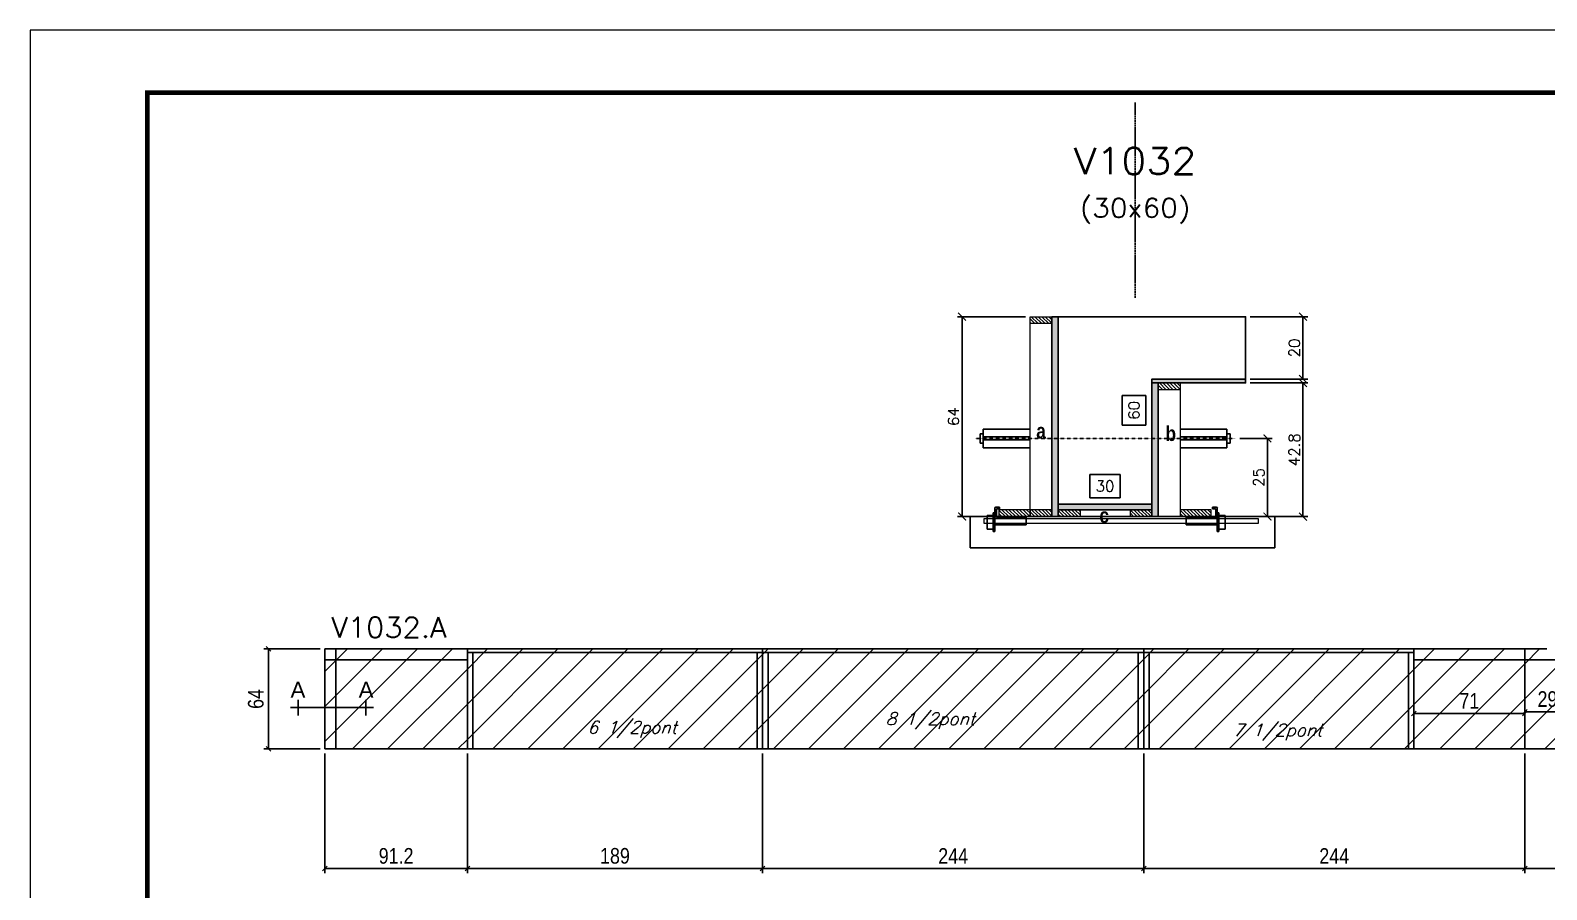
# Model space of a CAD drawing. Extents: x -20960 to -5926, y -2106 to 21915.
# Drawn here: x -7452 to -6481, y 12177 to 12727 of the extents above; entities that cross this region are included whole.
import ezdxf
from ezdxf.enums import TextEntityAlignment as Align

# ---------------------------------------------------------------- set-up
doc = ezdxf.new("R2010")
doc.units = 0
doc.linetypes.add('DASHED', pattern=[0.75, 0.5, -0.25])
doc.linetypes.add('HIDDEN', pattern=[0.375, 0.25, -0.125])
for name, color, linetype in [('barrote', 251, 'Continuous'), ('COTA', 241, 'Continuous'), ('Cota Seção (2x)', 4, 'Continuous'), ('detalhes', 4, 'Continuous'), ('Painéis', 200, 'Continuous'), ('presilha', 1, 'Continuous'), ('SARR_2.2x7', 40, 'Continuous'), ('SARR_3.5x7', 81, 'Continuous'), ('TENSOR', 3, 'Continuous'), ('texto', 7, 'Continuous'), ('Texto de Titulo', 7, 'Continuous'), ('Texto Qtd Sarr', 242, 'Continuous')]:
    doc.layers.add(name, color=color, linetype=linetype)
for name, color, linetype, lineweight in [('CONCRETO', 251, 'Continuous', 25), ('Folhas', 255, 'Continuous', 9), ('Hachura', 251, 'Continuous', 9), ('Madeira', 126, 'Continuous', 18), ('SARRAFO DE PRESSAO', 251, 'DASHED', 9), ('SCO-___-LAJ', 2, 'Continuous', 0), ('Texto Seção', 7, 'Continuous', 15)]:
    doc.layers.add(name, color=color, linetype=linetype, lineweight=lineweight)
doc.styles.add('ARIAL', font='arial.ttf')
doc.styles.add('COTA TECNICA', font='techl___.ttf', dxfattribs={"height": 10})
doc.styles.add('REGUA-120', font='ROMANS.shx', dxfattribs={"height": 15})
doc.styles.add('Romans', font='romans.shx')
doc.styles.add('TECNICA', font='techb___.ttf', dxfattribs={"height": 10})
doc.dimstyles.new('Cota Seção (2x)', dxfattribs={"dimtxt": 7, "dimasz": 5, "dimexe": 3, "dimexo": 3, "dimgap": 2, "dimtad": 3, "dimdec": 1, "dimlfac": 0.5, "dimzin": 12, "dimdsep": 46, "dimtxsty": 'Romans', "dimblk": 'ARCHTICK', "dimcen": 0, "dimclrd": 4, "dimclre": 4, "dimclrt": 1, "dimadec": 1, "dimazin": 3, "dimtfac": 1, "dimtdec": 1, "dimtmove": 0, "dimatfit": 3, "dimldrblk": 'OBLIQUE', "dimfxl": 1, "dimtolj": 1, "dimtzin": 12, "dimarcsym": 0})
doc.dimstyles.new('Cota Seção interna', dxfattribs={"dimtxt": 7, "dimasz": 6, "dimexe": 0.18, "dimexo": 2, "dimgap": -4, "dimtad": 3, "dimdec": 1, "dimlfac": 0.5, "dimzin": 12, "dimdsep": 46, "dimtxsty": 'Romans', "dimblk": 'ARCHTICK', "dimcen": 0.09, "dimse1": 1, "dimse2": 1, "dimsd1": 1, "dimsd2": 1, "dimclrd": 180, "dimclre": 5, "dimclrt": 1, "dimadec": 0, "dimazin": 3, "dimtfac": 1, "dimtdec": 1, "dimtofl": 0, "dimtmove": 0, "dimatfit": 3, "dimldrblk": 'ARCHTICK', "dimfxl": 1, "dimtolj": 1, "dimtzin": 0, "dimarcsym": 0})
doc.dimstyles.new('PAINEL', dxfattribs={"dimtxt": 10, "dimasz": 3, "dimexe": 3, "dimexo": 3, "dimgap": 3, "dimtad": 1, "dimdec": 1, "dimzin": 12, "dimdsep": 46, "dimtxsty": 'COTA TECNICA', "dimblk1": 'OBLIQUE', "dimblk2": 'OBLIQUE', "dimsah": 1, "dimcen": 0.9, "dimclrd": 4, "dimclre": 4, "dimclrt": 240, "dimadec": 1, "dimazin": 3, "dimtfac": 1, "dimtdec": 1, "dimtmove": 0, "dimatfit": 3, "dimfxl": 1, "dimtolj": 1, "dimtzin": 12, "dimarcsym": 0})
pattern_1 = [(45, (3170, 2297.15), (-11.22532, 11.22532), [])]
pattern_2 = [(315, (16093.8861, 4235.7893), (1.12253202, 1.12253202), [])]

# ---------------------------------------------------------------- blocks, each defined once
blk = doc.blocks.new('9999999999')
at = {"layer": 'Folhas'}
blk.add_lwpolyline([(98138.98, 34190.21), (99623.98, 34190.21), (99623.98, 35240.21), (98138.98, 35240.21)], close=True, dxfattribs=at)
at = {"layer": 'Folhas', "color": 30, "const_width": 3}
blk.add_lwpolyline([(98213.98, 34230.21), (99583.98, 34230.21), (99583.98, 35200.21), (98213.98, 35200.21)], close=True, dxfattribs=at)
blk = doc.blocks.new('_Oblique')
at = {"color": 0, "linetype": 'ByBlock', "lineweight": -2}
blk.add_line((-0.5, -0.5), (0.5, 0.5), dxfattribs=at)
blk = doc.blocks.new('*D7553')
at = {"layer": 'COTA', "color": 4, "linetype": 'ByBlock', "lineweight": -2, "transparency": 16777216}
for p, q in [((-6495.21, 12263.65), (-6495.21, 12187.02)), ((-6251.21, 12263.65), (-6251.21, 12187.02)), ((-6495.21, 12190.02), (-6251.21, 12190.02))]:
    blk.add_line(p, q, dxfattribs=at)
at = {"layer": 'Defpoints', "color": 0, "linetype": 'ByBlock', "transparency": 16777216}
for p in [(-6495.21, 12266.65), (-6251.21, 12266.65), (-6251.21, 12190.02)]:
    blk.add_point(p, dxfattribs=at)
at = {"layer": 'COTA', "color": 4, "linetype": 'ByBlock', "lineweight": -2, "transparency": 16777216, "xscale": 3, "yscale": 3, "zscale": 3, "rotation": 180}
blk.add_blockref('_Oblique', (-6495.21, 12190.02), dxfattribs=at)
at = {"layer": 'COTA', "color": 4, "linetype": 'ByBlock', "lineweight": -2, "transparency": 16777216, "xscale": 3, "yscale": 3, "zscale": 3}
blk.add_blockref('_Oblique', (-6251.21, 12190.02), dxfattribs=at)
at = {"layer": 'COTA', "color": 240, "linetype": 'ByBlock', "transparency": 16777216, "insert": (-6373.21, 12198.09), "char_height": 10, "attachment_point": 5, "style": 'COTA TECNICA'}
blk.add_mtext('\\A1;244', dxfattribs=at)
blk = doc.blocks.new('*D7616')
at = {"layer": 'COTA', "color": 4, "linetype": 'ByBlock', "lineweight": -2, "transparency": 16777216}
for p, q in [((-6739.21, 12263.65), (-6739.21, 12187.02)), ((-6495.21, 12263.65), (-6495.21, 12187.02)), ((-6739.21, 12190.02), (-6495.21, 12190.02))]:
    blk.add_line(p, q, dxfattribs=at)
at = {"layer": 'Defpoints', "color": 0, "linetype": 'ByBlock', "transparency": 16777216}
for p in [(-6739.21, 12266.65), (-6495.21, 12266.65), (-6495.21, 12190.02)]:
    blk.add_point(p, dxfattribs=at)
at = {"layer": 'COTA', "color": 4, "linetype": 'ByBlock', "lineweight": -2, "transparency": 16777216, "xscale": 3, "yscale": 3, "zscale": 3, "rotation": 180}
blk.add_blockref('_Oblique', (-6739.21, 12190.02), dxfattribs=at)
at = {"layer": 'COTA', "color": 4, "linetype": 'ByBlock', "lineweight": -2, "transparency": 16777216, "xscale": 3, "yscale": 3, "zscale": 3}
blk.add_blockref('_Oblique', (-6495.21, 12190.02), dxfattribs=at)
at = {"layer": 'COTA', "color": 240, "linetype": 'ByBlock', "transparency": 16777216, "insert": (-6617.21, 12198.09), "char_height": 10, "attachment_point": 5, "style": 'COTA TECNICA'}
blk.add_mtext('\\A1;244', dxfattribs=at)
blk = doc.blocks.new('*D7617')
at = {"layer": 'COTA', "color": 4, "linetype": 'ByBlock', "lineweight": -2, "transparency": 16777216}
for p, q in [((-6566.21, 12294.55), (-6566.21, 12286.33)), ((-6495.21, 12295.65), (-6495.21, 12286.33)), ((-6566.21, 12289.33), (-6495.21, 12289.33))]:
    blk.add_line(p, q, dxfattribs=at)
at = {"layer": 'Defpoints', "color": 0, "linetype": 'ByBlock', "transparency": 16777216}
for p in [(-6566.21, 12297.55), (-6495.21, 12298.65), (-6495.21, 12289.33)]:
    blk.add_point(p, dxfattribs=at)
at = {"layer": 'COTA', "color": 4, "linetype": 'ByBlock', "lineweight": -2, "transparency": 16777216, "xscale": 3, "yscale": 3, "zscale": 3, "rotation": 180}
blk.add_blockref('_Oblique', (-6566.21, 12289.33), dxfattribs=at)
at = {"layer": 'COTA', "color": 4, "linetype": 'ByBlock', "lineweight": -2, "transparency": 16777216, "xscale": 3, "yscale": 3, "zscale": 3}
blk.add_blockref('_Oblique', (-6495.21, 12289.33), dxfattribs=at)
at = {"layer": 'COTA', "color": 240, "linetype": 'ByBlock', "transparency": 16777216, "insert": (-6530.71, 12297.4), "char_height": 10, "attachment_point": 5, "style": 'COTA TECNICA'}
blk.add_mtext('\\A1;71', dxfattribs=at)
blk = doc.blocks.new('*D7618')
at = {"layer": 'COTA', "color": 4, "linetype": 'ByBlock', "lineweight": -2, "transparency": 16777216}
for p, q in [((-6495.21, 12295.65), (-6495.21, 12287.43)), ((-6495.21, 12290.43), (-6466.21, 12290.43)), ((-6466.21, 12295.65), (-6466.21, 12287.43))]:
    blk.add_line(p, q, dxfattribs=at)
at = {"layer": 'Defpoints', "color": 0, "linetype": 'ByBlock', "transparency": 16777216}
for p in [(-6495.21, 12298.65), (-6466.21, 12298.65), (-6466.21, 12290.43)]:
    blk.add_point(p, dxfattribs=at)
at = {"layer": 'COTA', "color": 4, "linetype": 'ByBlock', "lineweight": -2, "transparency": 16777216, "xscale": 3, "yscale": 3, "zscale": 3, "rotation": 180}
blk.add_blockref('_Oblique', (-6495.21, 12290.43), dxfattribs=at)
at = {"layer": 'COTA', "color": 4, "linetype": 'ByBlock', "lineweight": -2, "transparency": 16777216, "xscale": 3, "yscale": 3, "zscale": 3}
blk.add_blockref('_Oblique', (-6466.21, 12290.43), dxfattribs=at)
at = {"layer": 'COTA', "color": 240, "linetype": 'ByBlock', "transparency": 16777216, "insert": (-6480.71, 12298.51), "char_height": 10, "attachment_point": 5, "style": 'COTA TECNICA'}
blk.add_mtext('\\A1;29', dxfattribs=at)
blk = doc.blocks.new('_ArchTick')
at = {"color": 0, "linetype": 'ByBlock', "const_width": 0.15}
blk.add_lwpolyline([(-0.5, -0.5), (0.5, 0.5)], dxfattribs=at)
blk = doc.blocks.new('*D7554')
at = {"layer": 'COTA', "color": 4, "lineweight": -2, "transparency": 16777216}
for p, q in [((-6670.94, 12501.03), (-6634.22, 12501.03)), ((-6637.22, 12415.43), (-6637.22, 12501.03)), ((-6688.54, 12415.43), (-6634.22, 12415.43))]:
    blk.add_line(p, q, dxfattribs=at)
at = {"layer": 'Defpoints', "color": 0, "transparency": 16777216}
for p in [(-6673.94, 12501.03), (-6637.22, 12501.03), (-6691.54, 12415.43)]:
    blk.add_point(p, dxfattribs=at)
at = {"layer": 'COTA', "color": 4, "lineweight": -2, "transparency": 16777216, "xscale": 5, "yscale": 5, "zscale": 5}
for p, rotation in [((-6637.22, 12501.03), 90), ((-6637.22, 12415.43), 270)]:
    blk.add_blockref('_ArchTick', p, dxfattribs=dict(at, rotation=rotation))
at = {"layer": 'COTA', "color": 1, "transparency": 16777216, "insert": (-6642.72, 12458.23), "char_height": 7, "attachment_point": 5, "rotation": 90, "style": 'Romans'}
blk.add_mtext('\\A1;42.8', dxfattribs=at)
blk = doc.blocks.new('*D7555')
at = {"layer": 'COTA', "color": 4, "lineweight": -2, "transparency": 16777216}
for p, q in [((-6670.94, 12543.43), (-6634.22, 12543.43)), ((-6637.22, 12503.43), (-6637.22, 12543.43)), ((-6670.94, 12503.43), (-6634.22, 12503.43))]:
    blk.add_line(p, q, dxfattribs=at)
at = {"layer": 'Defpoints', "color": 0, "transparency": 16777216}
for p in [(-6673.94, 12543.43), (-6637.22, 12543.43), (-6673.94, 12503.43)]:
    blk.add_point(p, dxfattribs=at)
at = {"layer": 'COTA', "color": 4, "lineweight": -2, "transparency": 16777216, "xscale": 5, "yscale": 5, "zscale": 5}
for p, rotation in [((-6637.22, 12543.43), 90), ((-6637.22, 12503.43), 270)]:
    blk.add_blockref('_ArchTick', p, dxfattribs=dict(at, rotation=rotation))
at = {"layer": 'COTA', "color": 1, "transparency": 16777216, "insert": (-6642.72, 12523.43), "char_height": 7, "attachment_point": 5, "rotation": 90, "style": 'Romans'}
blk.add_mtext('\\A1;20', dxfattribs=at)
blk = doc.blocks.new('*D7556')
at = {"layer": 'Cota Seção (2x)', "color": 180, "lineweight": -2, "transparency": 16777216}
for p, q in [((-6737.94, 12492.93), (-6752.94, 12492.93)), ((-6752.94, 12492.93), (-6752.94, 12473.93)), ((-6737.94, 12473.93), (-6737.94, 12492.93)), ((-6752.94, 12473.93), (-6737.94, 12473.93))]:
    blk.add_line(p, q, dxfattribs=at)
at = {"layer": 'Defpoints', "color": 0, "transparency": 16777216}
for p in [(-6733.94, 12543.43), (-6733.94, 12543.43), (-6733.94, 12423.43)]:
    blk.add_point(p, dxfattribs=at)
at = {"layer": 'Cota Seção (2x)', "color": 1, "transparency": 16777216, "insert": (-6745.44, 12483.43), "char_height": 7, "attachment_point": 5, "rotation": 90, "style": 'Romans'}
blk.add_mtext('\\A1;60', dxfattribs=at)
blk = doc.blocks.new('PRESILHA METÁLICA 1')
at = {"layer": 'presilha'}
for p, q in [((6, 15.5), (7.5, 15.5)), ((6, -2.5), (6, 15.5)), ((7.5, 10.6), (7.5, 19.9)), ((7.5, 15.5), (7.5, -2.5)), ((12, 21), (8.6, 21)), ((9, 11.6), (9, 18.9)), ((12, 19.5), (9.6, 19.5)), ((12, 21), (12, 19.5)), ((0, 13), (6, 13)), ((0, 13), (0, 0)), ((6, 0), (0, 0)), ((6, 13), (6, 0)), ((37.5, 4.1), (7.5, 4.1)), ((37.5, 11), (9.6, 11)), ((37.5, 11), (37.5, 4.1)), ((7.5, -2.5), (6, -2.5))]:
    blk.add_line(p, q, dxfattribs=at)
for centre, radius, start, end in [((8.6, 19.9), 1.14, 90, 180), ((9.6, 18.9), 0.57, 90, 180), ((9.6, 11.6), 0.57, 180, 270)]:
    blk.add_arc(centre, radius, start, end, dxfattribs=at)
blk = doc.blocks.new('*D7557')
at = {"layer": 'Cota Seção (2x)', "color": 180, "lineweight": -2, "transparency": 16777216}
for p, q in [((-6754.27, 12442.43), (-6773.6, 12442.43)), ((-6773.6, 12442.43), (-6773.6, 12427.43)), ((-6754.27, 12427.43), (-6754.27, 12442.43)), ((-6773.6, 12427.43), (-6754.27, 12427.43))]:
    blk.add_line(p, q, dxfattribs=at)
at = {"layer": 'Defpoints', "color": 0, "transparency": 16777216}
for p in [(-6793.93, 12423.43), (-6733.94, 12423.43), (-6733.94, 12415.43)]:
    blk.add_point(p, dxfattribs=at)
at = {"layer": 'Cota Seção (2x)', "color": 1, "transparency": 16777216, "insert": (-6763.93, 12434.93), "char_height": 7, "attachment_point": 5, "style": 'Romans'}
blk.add_mtext('\\A1;30', dxfattribs=at)
blk = doc.blocks.new('*D7619')
at = {"layer": 'COTA', "color": 4, "lineweight": -2, "transparency": 16777216}
for p, q in [((-6814.93, 12543.43), (-6858.47, 12543.43)), ((-6855.47, 12543.43), (-6855.47, 12415.43)), ((-6814.93, 12415.43), (-6858.47, 12415.43))]:
    blk.add_line(p, q, dxfattribs=at)
at = {"layer": 'Defpoints', "color": 0, "transparency": 16777216}
for p in [(-6811.93, 12543.43), (-6855.47, 12415.43), (-6811.93, 12415.43)]:
    blk.add_point(p, dxfattribs=at)
at = {"layer": 'COTA', "color": 4, "lineweight": -2, "transparency": 16777216, "xscale": 5, "yscale": 5, "zscale": 5}
for p, rotation in [((-6855.47, 12543.43), 90), ((-6855.47, 12415.43), 270)]:
    blk.add_blockref('_ArchTick', p, dxfattribs=dict(at, rotation=rotation))
at = {"layer": 'COTA', "color": 1, "transparency": 16777216, "insert": (-6860.97, 12479.43), "char_height": 7, "attachment_point": 5, "rotation": 90, "style": 'Romans'}
blk.add_mtext('\\A1;64', dxfattribs=at)
blk = doc.blocks.new('*D7620')
at = {"layer": 'COTA', "color": 4, "lineweight": -2, "transparency": 16777216}
for p, q in [((-6677.63, 12465.48), (-6657, 12465.48)), ((-6660, 12415.43), (-6660, 12465.48)), ((-6692.94, 12415.43), (-6657, 12415.43))]:
    blk.add_line(p, q, dxfattribs=at)
at = {"layer": 'Defpoints', "color": 0, "transparency": 16777216}
for p in [(-6680.63, 12465.48), (-6660, 12465.48), (-6695.94, 12415.43)]:
    blk.add_point(p, dxfattribs=at)
at = {"layer": 'COTA', "color": 4, "lineweight": -2, "transparency": 16777216, "xscale": 5, "yscale": 5, "zscale": 5}
for p, rotation in [((-6660, 12465.48), 90), ((-6660, 12415.43), 270)]:
    blk.add_blockref('_ArchTick', p, dxfattribs=dict(at, rotation=rotation))
at = {"layer": 'COTA', "color": 1, "transparency": 16777216, "insert": (-6665.5, 12440.46), "char_height": 7, "attachment_point": 5, "rotation": 90, "style": 'Romans'}
blk.add_mtext('\\A1;25', dxfattribs=at)
blk = doc.blocks.new('titulo1')
at = {"layer": 'Defpoints', "color": 252, "linetype": 'HIDDEN', "ltscale": 2}
blk.add_line((0, 0), (0, 125), dxfattribs=at)
at = {"layer": 'Defpoints', "style": 'Romans', "oblique": 15}
blk.add_attdef('FOLHA', text='', height=10, dxfattribs=at).set_placement((0, 15.58), align=Align.MIDDLE_CENTER)
at = {"layer": 'Texto Qtd Sarr', "color": 3, "style": 'Romans', "oblique": 15}
for tag, height, p in [('TITULO', 17, (0, 71.45)), ('SEÇÃO', 12, (0, 41.55))]:
    blk.add_attdef(tag, text='', height=height, dxfattribs=at).set_placement(p, align=Align.MIDDLE_CENTER)
blk = doc.blocks.new('*D7546')
at = {"layer": 'COTA', "color": 4, "lineweight": -2, "ltscale": 25, "transparency": 16777216}
for p, q in [((-7263.41, 12263.65), (-7263.41, 12187.02)), ((-7172.21, 12263.65), (-7172.21, 12187.02)), ((-7263.41, 12190.02), (-7172.21, 12190.02))]:
    blk.add_line(p, q, dxfattribs=at)
at = {"layer": 'Defpoints', "color": 0, "ltscale": 25, "transparency": 16777216}
for p in [(-7263.41, 12266.65), (-7172.21, 12266.65), (-7172.21, 12190.02)]:
    blk.add_point(p, dxfattribs=at)
at = {"layer": 'COTA', "color": 4, "lineweight": -2, "ltscale": 25, "transparency": 16777216, "xscale": 3, "yscale": 3, "zscale": 3, "rotation": 180}
blk.add_blockref('_Oblique', (-7263.41, 12190.02), dxfattribs=at)
at = {"layer": 'COTA', "color": 4, "lineweight": -2, "ltscale": 25, "transparency": 16777216, "xscale": 3, "yscale": 3, "zscale": 3}
blk.add_blockref('_Oblique', (-7172.21, 12190.02), dxfattribs=at)
at = {"layer": 'COTA', "color": 240, "ltscale": 25, "transparency": 16777216, "insert": (-7217.81, 12198.1), "char_height": 10, "attachment_point": 5, "style": 'COTA TECNICA'}
blk.add_mtext('\\A1;91.2', dxfattribs=at)
blk = doc.blocks.new('*D7588')
at = {"layer": 'COTA', "color": 4, "lineweight": -2, "ltscale": 25, "transparency": 16777216}
for p, q in [((-7172.21, 12263.65), (-7172.21, 12187.02)), ((-6983.21, 12263.65), (-6983.21, 12187.02)), ((-7172.21, 12190.02), (-6983.21, 12190.02))]:
    blk.add_line(p, q, dxfattribs=at)
at = {"layer": 'Defpoints', "color": 0, "ltscale": 25, "transparency": 16777216}
for p in [(-7172.21, 12266.65), (-6983.21, 12266.65), (-6983.21, 12190.02)]:
    blk.add_point(p, dxfattribs=at)
at = {"layer": 'COTA', "color": 4, "lineweight": -2, "ltscale": 25, "transparency": 16777216, "xscale": 3, "yscale": 3, "zscale": 3, "rotation": 180}
blk.add_blockref('_Oblique', (-7172.21, 12190.02), dxfattribs=at)
at = {"layer": 'COTA', "color": 4, "lineweight": -2, "ltscale": 25, "transparency": 16777216, "xscale": 3, "yscale": 3, "zscale": 3}
blk.add_blockref('_Oblique', (-6983.21, 12190.02), dxfattribs=at)
at = {"layer": 'COTA', "color": 240, "ltscale": 25, "transparency": 16777216, "insert": (-7077.71, 12198.12), "char_height": 10, "attachment_point": 5, "style": 'COTA TECNICA'}
blk.add_mtext('\\A1;189', dxfattribs=at)
blk = doc.blocks.new('*D7589')
at = {"layer": 'COTA', "color": 4, "lineweight": -2, "ltscale": 25, "transparency": 16777216}
for p, q in [((-6983.21, 12263.65), (-6983.21, 12187.02)), ((-6739.21, 12263.65), (-6739.21, 12187.02)), ((-6983.21, 12190.02), (-6739.21, 12190.02))]:
    blk.add_line(p, q, dxfattribs=at)
at = {"layer": 'Defpoints', "color": 0, "ltscale": 25, "transparency": 16777216}
for p in [(-6983.21, 12266.65), (-6739.21, 12266.65), (-6739.21, 12190.02)]:
    blk.add_point(p, dxfattribs=at)
at = {"layer": 'COTA', "color": 4, "lineweight": -2, "ltscale": 25, "transparency": 16777216, "xscale": 3, "yscale": 3, "zscale": 3, "rotation": 180}
blk.add_blockref('_Oblique', (-6983.21, 12190.02), dxfattribs=at)
at = {"layer": 'COTA', "color": 4, "lineweight": -2, "ltscale": 25, "transparency": 16777216, "xscale": 3, "yscale": 3, "zscale": 3}
blk.add_blockref('_Oblique', (-6739.21, 12190.02), dxfattribs=at)
at = {"layer": 'COTA', "color": 240, "ltscale": 25, "transparency": 16777216, "insert": (-6861.21, 12198.09), "char_height": 10, "attachment_point": 5, "style": 'COTA TECNICA'}
blk.add_mtext('\\A1;244', dxfattribs=at)
blk = doc.blocks.new('*D7549')
at = {"layer": 'COTA', "color": 4, "lineweight": -2, "ltscale": 25, "transparency": 16777216}
for p, q in [((-7266.41, 12330.65), (-7302.48, 12330.65)), ((-7299.48, 12266.65), (-7299.48, 12330.65)), ((-7266.41, 12266.65), (-7302.48, 12266.65))]:
    blk.add_line(p, q, dxfattribs=at)
at = {"layer": 'Defpoints', "color": 0, "ltscale": 25, "transparency": 16777216}
for p in [(-7299.48, 12330.65), (-7263.41, 12330.65), (-7263.41, 12266.65)]:
    blk.add_point(p, dxfattribs=at)
at = {"layer": 'COTA', "color": 4, "lineweight": -2, "ltscale": 25, "transparency": 16777216, "xscale": 3, "yscale": 3, "zscale": 3}
for p, rotation in [((-7299.48, 12330.65), 90), ((-7299.48, 12266.65), 270)]:
    blk.add_blockref('_Oblique', p, dxfattribs=dict(at, rotation=rotation))
at = {"layer": 'COTA', "color": 240, "ltscale": 25, "transparency": 16777216, "insert": (-7307.58, 12298.65), "char_height": 10, "attachment_point": 5, "rotation": 90, "style": 'COTA TECNICA'}
blk.add_mtext('\\A1;64', dxfattribs=at)

msp = doc.modelspace()

# ---------------------------------------------------------------- hatches: boundary and pattern name
at = {"layer": 'Hachura'}
h = msp.add_hatch(dxfattribs=at)
h.set_pattern_fill('ANSI31', color=256, scale=0.5, angle=270, style=0)
h.set_pattern_definition(pattern_2)
h.paths.add_polyline_path([(-6811.93, 12539.03), (-6811.93, 12543.43), (-6797.93, 12543.43), (-6797.93, 12539.03)])
h = msp.add_hatch(color=256, dxfattribs=at)
h.dxf.hatch_style = 1
h.paths.add_polyline_path([(-6793.93, 12543.43), (-6797.93, 12543.43), (-6797.93, 12415.43), (-6793.93, 12415.43)])
h = msp.add_hatch(color=256, dxfattribs=at)
h.dxf.hatch_style = 1
h.paths.add_polyline_path([(-6733.94, 12501.03), (-6733.94, 12503.43), (-6673.94, 12503.43), (-6673.94, 12501.03)])
h = msp.add_hatch(color=256, dxfattribs=at)
h.dxf.hatch_style = 1
h.paths.add_polyline_path([(-6729.94, 12501.03), (-6733.94, 12501.03), (-6733.94, 12415.43), (-6729.94, 12415.43)])
h = msp.add_hatch(dxfattribs=at)
h.set_pattern_fill('ANSI31', color=256, scale=0.5, angle=270, style=0)
h.set_pattern_definition([(315, (16175.8851, 4193.3893), (1.12253202, 1.12253202), [])])
h.paths.add_polyline_path([(-6729.94, 12496.63), (-6729.94, 12501.03), (-6715.94, 12501.03), (-6715.94, 12496.63)])
h = msp.add_hatch(dxfattribs=at)
h.set_pattern_fill('ANSI31', color=256, scale=0.5, angle=270, style=0)
h.set_pattern_definition([(315, (16059.8861, 4185.7893), (1.12253202, 1.12253202), [])])
h.paths.add_polyline_path([(-6811.93, 12415.43), (-6811.93, 12419.83), (-6831.93, 12419.83), (-6831.93, 12415.43)])
h = msp.add_hatch(dxfattribs=at)
h.set_pattern_fill('ANSI31', color=256, scale=0.5, angle=270, style=0)
h.set_pattern_definition(pattern_2)
h.paths.add_polyline_path([(-6811.93, 12419.83), (-6811.93, 12415.43), (-6797.93, 12415.43), (-6797.93, 12419.83)])
h = msp.add_hatch(color=256, dxfattribs=at)
h.dxf.hatch_style = 1
h.paths.add_polyline_path([(-6793.93, 12419.83), (-6793.93, 12423.43), (-6733.94, 12423.43), (-6733.94, 12419.83)])
h = msp.add_hatch(dxfattribs=at)
h.set_pattern_fill('ANSI31', color=256, scale=0.5, angle=270, style=0)
h.set_pattern_definition([(315, (16162.6861, 4185.7893), (1.12253202, 1.12253202), [])])
h.paths.add_polyline_path([(-6793.93, 12415.43), (-6793.93, 12419.83), (-6779.93, 12419.83), (-6779.93, 12415.43)])
h = msp.add_hatch(dxfattribs=at)
h.set_pattern_fill('ANSI31', color=256, scale=0.5, angle=270, style=0)
h.set_pattern_definition([(315, (16184.6851, 4185.7893), (1.12253202, 1.12253202), [])])
h.paths.add_polyline_path([(-6733.94, 12415.43), (-6733.94, 12419.83), (-6747.94, 12419.83), (-6747.94, 12415.43)])
h = msp.add_hatch(dxfattribs=at)
h.set_pattern_fill('ANSI31', color=256, scale=0.5, angle=270, style=0)
h.set_pattern_definition([(315, (16175.8851, 4185.7893), (1.12253202, 1.12253202), [])])
h.paths.add_polyline_path([(-6695.94, 12415.43), (-6695.94, 12419.83), (-6715.94, 12419.83), (-6715.94, 12415.43)])
at = {"layer": 'Hachura', "ltscale": 25}
h = msp.add_hatch(dxfattribs=at)
h.set_pattern_fill('ANSI31', color=256, scale=5)
h.set_pattern_definition(pattern_1)
h.paths.add_polyline_path([(-7172.21, 12330.65), (-7263.41, 12330.65), (-7263.41, 12266.65), (-7253.21, 12266.65), (-7172.21, 12266.65)])
h = msp.add_hatch(dxfattribs=at)
h.set_pattern_fill('ANSI31', color=256, scale=5)
h.set_pattern_definition(pattern_1)
h.paths.add_polyline_path([(-6739.21, 12330.65), (-7172.21, 12330.65), (-7172.21, 12266.65), (-6739.21, 12266.65)])
h = msp.add_hatch(dxfattribs=at)
h.set_pattern_fill('ANSI31', color=256, scale=5)
h.set_pattern_definition(pattern_1)
h.paths.add_polyline_path([(-6739.21, 12266.65), (-6566.22, 12266.65), (-6566.21, 12266.65), (-6495.21, 12266.65), (-6495.21, 12330.65), (-6739.21, 12330.65)])
h = msp.add_hatch(dxfattribs=at)
h.set_pattern_fill('ANSI31', color=256, scale=5)
h.set_pattern_definition(pattern_1)
h.paths.add_polyline_path([(-6251.21, 12330.65), (-6362.21, 12330.65), (-6481.21, 12330.65), (-6495.21, 12330.65), (-6495.21, 12266.65), (-6251.21, 12266.65)])
h.paths.add_polyline_path([(-6491.23, 12288.65), (-6469.45, 12288.65), (-6469.45, 12309.23), (-6491.23, 12309.23)], flags=24)
h.paths.add_polyline_path([(-6404.3, 12270.92), (-6336.68, 12270.92), (-6331.18, 12286.89), (-6398.8, 12286.89)], flags=24)

# ---------------------------------------------------------------- linework, layer by layer
at = {"ltscale": 3}
for p, q in [((-6843.93, 12468.48), (-6843.93, 12462.48)), ((-6841.93, 12468.48), (-6843.93, 12468.48)), ((-6841.93, 12471.48), (-6841.93, 12459.48)), ((-6841.93, 12471.48), (-6811.93, 12471.48)), ((-6811.93, 12466.48), (-6841.93, 12466.48)), ((-6685.94, 12471.48), (-6715.94, 12471.48)), ((-6715.94, 12466.48), (-6685.94, 12466.48)), ((-6685.94, 12471.48), (-6685.94, 12459.48)), ((-6683.94, 12468.48), (-6685.94, 12468.48)), ((-6683.94, 12468.48), (-6683.94, 12462.48)), ((-6841.93, 12462.48), (-6843.93, 12462.48)), ((-6811.93, 12464.48), (-6841.93, 12464.48)), ((-6841.93, 12459.48), (-6811.93, 12459.48)), ((-6715.94, 12464.48), (-6685.94, 12464.48)), ((-6685.94, 12459.48), (-6715.94, 12459.48)), ((-6685.94, 12462.48), (-6683.94, 12462.48))]:
    msp.add_line(p, q, dxfattribs=at)
at = {"layer": 'barrote'}
msp.add_lwpolyline([(-6850.3, 12395.43), (-6655.33, 12395.43), (-6655.33, 12415.43), (-6850.3, 12415.43)], close=True, dxfattribs=at)
at = {"layer": 'CONCRETO'}
msp.add_line((-6793.93, 12423.43), (-6793.93, 12543.43), dxfattribs=at)
msp.add_lwpolyline([(-6793.93, 12423.43), (-6733.94, 12423.43), (-6733.94, 12503.43), (-6673.94, 12503.43), (-6673.94, 12543.43), (-6733.94, 12543.43), (-6733.94, 12543.43), (-6793.93, 12543.43)], dxfattribs=at)
at = {"layer": 'detalhes'}
for p, q in [((-7232.26, 12293.15), (-7285.46, 12293.15)), ((-7280.46, 12298.15), (-7280.46, 12288.15)), ((-7237.26, 12298.15), (-7237.26, 12288.15))]:
    msp.add_line(p, q, dxfattribs=at)
at = {"layer": 'Madeira'}
for points in [[(-6811.93, 12539.03), (-6811.93, 12543.43), (-6797.93, 12543.43), (-6797.93, 12539.03)], [(-6811.93, 12543.43), (-6797.93, 12543.43), (-6797.93, 12415.43), (-6811.93, 12415.43)], [(-6729.94, 12496.63), (-6729.94, 12501.03), (-6715.94, 12501.03), (-6715.94, 12496.63)], [(-6729.94, 12501.03), (-6715.94, 12501.03), (-6715.94, 12415.43), (-6729.94, 12415.43)], [(-6811.93, 12415.43), (-6811.93, 12419.83), (-6831.93, 12419.83), (-6831.93, 12415.43)], [(-6811.93, 12419.83), (-6811.93, 12415.43), (-6797.93, 12415.43), (-6797.93, 12419.83)], [(-6793.93, 12415.43), (-6793.93, 12419.83), (-6779.93, 12419.83), (-6779.93, 12415.43)], [(-6733.94, 12415.43), (-6733.94, 12419.83), (-6747.94, 12419.83), (-6747.94, 12415.43)], [(-6695.94, 12415.43), (-6695.94, 12419.83), (-6715.94, 12419.83), (-6715.94, 12415.43)]]:
    msp.add_lwpolyline(points, close=True, dxfattribs=at)
at = {"layer": 'Painéis', "linetype": 'ByBlock'}
for p, q in [((-7263.41, 12266.65), (-7263.41, 12330.65)), ((-7172.21, 12330.65), (-7172.21, 12266.65)), ((-7064.21, 12330.65), (-7064.21, 12330.65)), ((-6983.21, 12330.65), (-6983.21, 12266.65)), ((-6739.21, 12330.65), (-6739.21, 12266.65)), ((-6739.21, 12330.65), (-6739.21, 12266.65)), ((-6495.21, 12330.65), (-6495.21, 12266.65)), ((-7253.21, 12266.65), (-7263.41, 12266.65)), ((-7253.21, 12266.65), (-7253.21, 12266.65)), ((-7253.21, 12266.65), (-6739.21, 12266.65)), ((-6566.22, 12266.65), (-6739.21, 12266.65)), ((-6566.21, 12266.65), (-6566.22, 12266.65)), ((-6566.21, 12266.65), (-6251.21, 12266.65))]:
    msp.add_line(p, q, dxfattribs=at)
at = {"layer": 'Painéis'}
for points in [[(-6793.93, 12543.43), (-6797.93, 12543.43), (-6797.93, 12415.43), (-6793.93, 12415.43)], [(-6733.94, 12501.03), (-6733.94, 12503.43), (-6673.94, 12503.43), (-6673.94, 12501.03)], [(-6729.94, 12501.03), (-6733.94, 12501.03), (-6733.94, 12415.43), (-6729.94, 12415.43)], [(-6793.93, 12419.83), (-6793.93, 12423.43), (-6733.94, 12423.43), (-6733.94, 12419.83)]]:
    msp.add_lwpolyline(points, close=True, dxfattribs=at)
at = {"layer": 'Painéis', "linetype": 'ByBlock'}
for points in [[(-6739.21, 12330.65), (-7263.41, 12330.65)], [(-6481.21, 12330.65), (-6670.21, 12330.65), (-6670.21, 12330.65), (-6739.21, 12330.65)]]:
    msp.add_lwpolyline(points, dxfattribs=at)
at = {"layer": 'SARR_2.2x7', "linetype": 'Continuous', "ltscale": 50}
for p, q in [((-7256.41, 12330.65), (-7256.41, 12266.65)), ((-6566.21, 12328.45), (-6566.21, 12330.65)), ((-7263.41, 12323.65), (-7172.21, 12323.65)), ((-7172.21, 12328.45), (-6983.21, 12328.45)), ((-6983.21, 12328.45), (-6739.21, 12328.45)), ((-6739.21, 12328.45), (-6566.21, 12328.45)), ((-6566.21, 12323.65), (-6495.21, 12323.65)), ((-6495.21, 12323.65), (-6466.21, 12323.65))]:
    msp.add_line(p, q, dxfattribs=at)
at = {"layer": 'SARR_3.5x7'}
for p, q in [((-6566.21, 12330.65), (-6566.21, 12266.65)), ((-7168.71, 12328.45), (-7168.71, 12266.65)), ((-6986.71, 12328.45), (-6986.71, 12266.65)), ((-6979.71, 12328.45), (-6979.71, 12266.65)), ((-6742.71, 12328.45), (-6742.71, 12266.65)), ((-6735.75, 12328.45), (-6735.75, 12266.65)), ((-6569.71, 12328.45), (-6569.71, 12266.65)), ((-6566.21, 12328.45), (-6566.22, 12266.65))]:
    msp.add_line(p, q, dxfattribs=at)
at = {"layer": 'SCO-___-LAJ', "color": 1}
msp.add_lwpolyline([(-6841.3, 12414.1), (-6665.99, 12414.1), (-6665.99, 12410.9), (-6841.3, 12410.9)], close=True, dxfattribs=at)
at = {"layer": 'TENSOR', "linetype": 'HIDDEN', "ltscale": 0.5}
msp.add_line((-6846.93, 12465.48), (-6680.63, 12465.48), dxfattribs=at)

# ---------------------------------------------------------------- block references
at = {"layer": 'presilha', "yscale": 0.6666666666666666, "zscale": 0.6666666666666666}
for p, xscale in [((-6839.51, 12407.47), 0.6666666666666666), ((-6687.07, 12407.47), -0.6666666666666666)]:
    msp.add_blockref('PRESILHA METÁLICA 1', p, dxfattribs=dict(at, xscale=xscale))
at = {"layer": 'SARRAFO DE PRESSAO', "color": 6, "linetype": 'ByBlock'}
msp.add_blockref('9999999999', (-105590.98, -22513.42), dxfattribs=at)
at = {"layer": 'Texto Seção'}
ref = msp.add_blockref('titulo1', (-6744.72, 12555.6), dxfattribs=at)
ref.add_attrib('TITULO', 'V1032', dxfattribs={"layer": 'Texto de Titulo', "color": 7, "height": 17, "style": 'Romans', "width": 1.1}).set_placement((-6744.72, 12643.1), align=Align.MIDDLE_CENTER)
ref.add_attrib('SEÇÃO', '(30x60)', dxfattribs={"layer": 'Texto de Titulo', "color": 7, "height": 12, "style": 'Romans', "width": 1.1}).set_placement((-6744.72, 12613.1), align=Align.MIDDLE_CENTER)

# ---------------------------------------------------------------- texts
at = {"layer": 'detalhes', "style": 'TECNICA'}
for s, p in [('a', (-6807.99, 12465.46)), ('b', (-6725.22, 12463.84)), ('c', (-6767.56, 12411.38))]:
    msp.add_text(s, height=9.6, dxfattribs=at).set_placement(p)
at = {"layer": 'detalhes', "color": 0, "linetype": 'Continuous', "style": 'ARIAL'}
for p in [(-7280.65, 12304.56), (-7237.06, 12304.56)]:
    msp.add_text('A', height=10.22, dxfattribs=at).set_placement(p, align=Align.MIDDLE_CENTER)
at = {"layer": 'texto', "color": 2, "char_height": 8, "attachment_point": 5, "style": 'Romans'}
for s, insert in [('{\\Q19;\\C256;8 1/2pont}', (-6875.87, 12284.64)), ('{\\Q19;\\C256;6 1/2pont}', (-7066.78, 12279.18)), ('{\\Q19;\\C256;7 1/2pont}', (-6653.53, 12277.41))]:
    msp.add_mtext(s, dxfattribs=dict(at, insert=insert))
at = {"layer": 'Texto Seção', "style": 'REGUA-120', "width": 1.05}
msp.add_text('V1032.A', height=13, dxfattribs=at).set_placement((-7259.3, 12337.91))

# ---------------------------------------------------------------- dimensions: what is measured, and where the dimension line sits
at = {"layer": 'COTA'}
for base, p1, p2, picture, middle in [((-6855.47, 12415.43), (-6811.93, 12543.43), (-6811.93, 12415.43), '*D7619', (-6860.97, 12479.43)), ((-6637.22, 12543.43), (-6673.94, 12503.43), (-6673.94, 12543.43), '*D7555', (-6642.72, 12523.43)), ((-6637.22, 12501.03), (-6691.54, 12415.43), (-6673.94, 12501.03), '*D7554', (-6642.72, 12458.23)), ((-6660, 12465.48), (-6695.94, 12415.43), (-6680.63, 12465.48), '*D7620', (-6665.5, 12440.46))]:
    dim = msp.add_linear_dim(base=base, p1=p1, p2=p2, angle=90, dimstyle='Cota Seção (2x)', dxfattribs=at)
    dim.commit()
    dim.dimension.update_dxf_attribs({"geometry": picture, "text_midpoint": middle})
at = {"layer": 'COTA', "ltscale": 25}
dim = msp.add_linear_dim(base=(-7299.48, 12330.65), p1=(-7263.41, 12266.65), p2=(-7263.41, 12330.65), angle=90, dimstyle='PAINEL', dxfattribs=at)
dim.commit()
dim.dimension.update_dxf_attribs({"geometry": '*D7549', "text_midpoint": (-7307.58, 12298.65)})
at = {"layer": 'COTA', "linetype": 'ByBlock'}
for base, p1, p2, picture, middle in [((-6495.21, 12289.33), (-6566.21, 12297.55), (-6495.21, 12298.65), '*D7617', (-6530.71, 12297.4)), ((-6495.21, 12190.02), (-6739.21, 12266.65), (-6495.21, 12266.65), '*D7616', (-6617.21, 12198.09))]:
    dim = msp.add_linear_dim(base=base, p1=p1, p2=p2, dimstyle='PAINEL', dxfattribs=at)
    dim.commit()
    dim.dimension.update_dxf_attribs({"geometry": picture, "text_midpoint": middle})
dim = msp.add_linear_dim(base=(-6466.21, 12290.43), p1=(-6495.21, 12298.65), p2=(-6466.21, 12298.65), dimstyle='PAINEL', override={"dimtmove": 1}, dxfattribs=at)
dim.commit()
dim.dimension.update_dxf_attribs({"geometry": '*D7618', "text_midpoint": (-6480.71, 12298.51)})
at = {"layer": 'COTA', "ltscale": 25}
for base, p1, p2, picture, middle in [((-7172.21, 12190.02), (-7263.41, 12266.65), (-7172.21, 12266.65), '*D7546', (-7217.81, 12198.1)), ((-6983.21, 12190.02), (-7172.21, 12266.65), (-6983.21, 12266.65), '*D7588', (-7077.71, 12198.12)), ((-6739.21, 12190.02), (-6983.21, 12266.65), (-6739.21, 12266.65), '*D7589', (-6861.21, 12198.09))]:
    dim = msp.add_linear_dim(base=base, p1=p1, p2=p2, dimstyle='PAINEL', dxfattribs=at)
    dim.commit()
    dim.dimension.update_dxf_attribs({"geometry": picture, "text_midpoint": middle})
at = {"layer": 'COTA', "linetype": 'ByBlock'}
dim = msp.add_linear_dim(base=(-6251.21, 12190.02), p1=(-6495.21, 12266.65), p2=(-6251.21, 12266.65), dimstyle='PAINEL', dxfattribs=at)
dim.commit()
dim.dimension.update_dxf_attribs({"geometry": '*D7553', "text_midpoint": (-6373.21, 12190.02), "dimtype": 160})
at = {"layer": 'Cota Seção (2x)'}
dim = msp.add_linear_dim(base=(-6733.94, 12543.43), p1=(-6733.94, 12423.43), p2=(-6733.94, 12543.43), angle=90, dimstyle='Cota Seção interna', dxfattribs=at)
dim.commit()
dim.dimension.update_dxf_attribs({"geometry": '*D7556', "text_midpoint": (-6745.44, 12483.43)})
dim = msp.add_linear_dim(base=(-6733.94, 12423.43), p1=(-6793.93, 12423.43), p2=(-6733.94, 12415.43), dimstyle='Cota Seção interna', dxfattribs=at)
dim.commit()
dim.dimension.update_dxf_attribs({"geometry": '*D7557', "text_midpoint": (-6763.93, 12423.43), "dimtype": 160})

doc.saveas('drawing.dxf')
